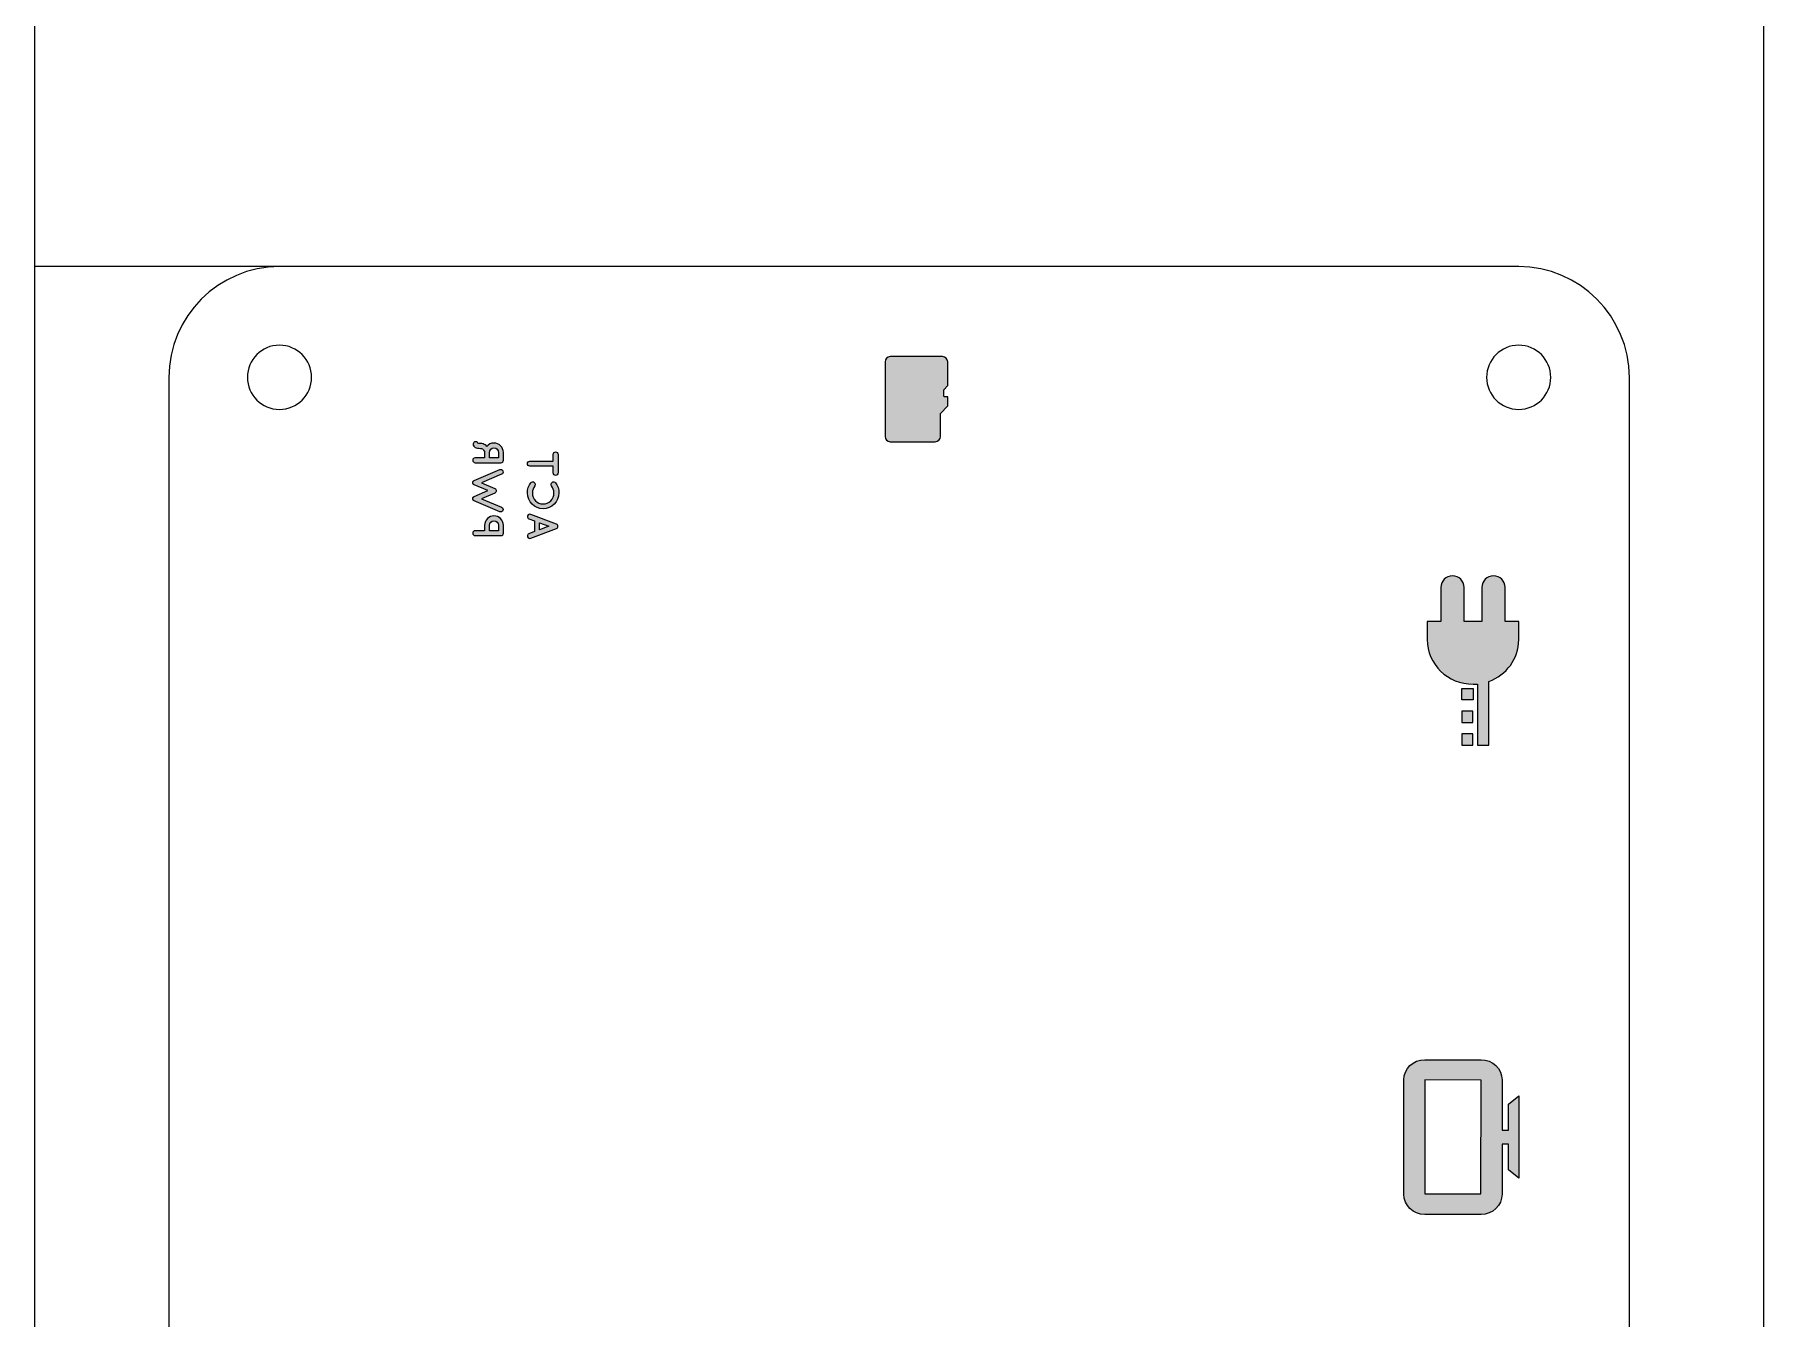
# Model space of a CAD drawing. Header units: millimetres. Extents: x -1309 to 1857, y -1546 to 39.
# Drawn here: x 640.6 to 718.8, y -326.1 to -268.1 of the extents above; entities that cross this region are included whole.
import ezdxf

# ---------------------------------------------------------------- set-up
doc = ezdxf.new("R2010")
doc.units = ezdxf.units.MM
doc.header["$LTSCALE"] = 0.5
doc.layers.get('0').update_dxf_attribs({"lineweight": 18})
doc.layers.add('red', color=7, linetype='Continuous')

msp = doc.modelspace()

# ---------------------------------------------------------------- hatches: boundary and pattern name
at = {"layer": 'red'}
h = msp.add_hatch(color=256, dxfattribs=at)
h.dxf.hatch_style = 2
edge = h.paths.add_edge_path()
edge.add_spline(control_points=[(679.055, -286.294), (679.055, -286.426), (679.162, -286.534), (679.295, -286.534), (679.295, -286.534), (681.325, -286.534), (681.325, -286.534), (681.457, -286.534), (681.565, -286.426), (681.565, -286.294), (681.565, -286.294), (681.564, -285.254), (681.564, -285.254), (681.564, -285.254), (681.89, -284.92), (681.89, -284.92), (681.89, -284.92), (681.89, -284.502), (681.89, -284.502), (681.89, -284.502), (681.743, -284.503), (681.743, -284.503), (681.735, -284.503), (681.727, -284.5), (681.721, -284.494), (681.716, -284.488), (681.712, -284.48), (681.712, -284.472), (681.712, -284.472), (681.712, -284.187), (681.712, -284.187), (681.712, -284.187), (681.89, -283.995), (681.89, -283.995), (681.89, -283.995), (681.89, -282.933), (681.89, -282.933), (681.89, -282.801), (681.783, -282.693), (681.65, -282.693), (681.65, -282.693), (679.295, -282.693), (679.295, -282.693), (679.162, -282.693), (679.055, -282.801), (679.055, -282.933), (679.055, -282.933), (679.055, -286.294), (679.055, -286.294)], knot_values=[0, 0, 0, 0, 1, 1, 1, 2, 2, 2, 3, 3, 3, 4, 4, 4, 5, 5, 5, 6, 6, 6, 7, 7, 7, 8, 8, 8, 9, 9, 9, 10, 10, 10, 11, 11, 11, 12, 12, 12, 13, 13, 13, 14, 14, 14, 15, 15, 15, 16, 16, 16, 16], degree=3, periodic=0)
h = msp.add_hatch(color=256, dxfattribs=at)
h.dxf.hatch_style = 2
edge = h.paths.add_edge_path()
edge.add_spline(control_points=[(661.385, -289.886), (661.153, -289.886), (660.964, -290.076), (660.964, -290.311), (660.964, -290.311), (660.964, -290.554), (660.964, -290.554), (660.964, -290.554), (660.535, -290.554), (660.535, -290.554), (660.476, -290.554), (660.427, -290.603), (660.427, -290.665), (660.427, -290.725), (660.476, -290.774), (660.535, -290.774), (660.535, -290.774), (661.701, -290.774), (661.701, -290.774), (661.762, -290.774), (661.809, -290.725), (661.809, -290.665), (661.809, -290.665), (661.809, -290.662), (661.809, -290.662), (661.809, -290.662), (661.809, -290.31), (661.809, -290.31), (661.809, -290.076), (661.62, -289.886), (661.385, -289.886)], knot_values=[0, 0, 0, 0, 0.013889, 0.013889, 0.013889, 0.027778, 0.027778, 0.027778, 0.041667, 0.041667, 0.041667, 0.055556, 0.055556, 0.055556, 0.069444, 0.069444, 0.069444, 0.083333, 0.083333, 0.083333, 0.097222, 0.097222, 0.097222, 0.111111, 0.111111, 0.111111, 0.125, 0.125, 0.125, 0.138889, 0.138889, 0.138889, 0.138889], degree=3, periodic=0)
edge.add_line((661.385, -289.886), (661.385, -289.886))
edge = h.paths.add_edge_path()
edge.add_spline(control_points=[(661.59, -290.554), (661.59, -290.554), (661.184, -290.554), (661.184, -290.554), (661.184, -290.554), (661.184, -290.311), (661.184, -290.311), (661.184, -290.196), (661.275, -290.108), (661.385, -290.105), (661.499, -290.107), (661.59, -290.196), (661.59, -290.311), (661.59, -290.311), (661.59, -290.554), (661.59, -290.554)], knot_values=[0, 0, 0, 0, 0.013889, 0.013889, 0.013889, 0.027778, 0.027778, 0.027778, 0.041667, 0.041667, 0.041667, 0.055556, 0.055556, 0.055556, 0.069444, 0.069444, 0.069444, 0.069444], degree=3, periodic=0)
edge.add_line((661.59, -290.554), (661.59, -290.554))
edge = h.paths.add_edge_path()
edge.add_spline(control_points=[(661.786, -287.864), (661.809, -287.922), (661.784, -287.985), (661.729, -288.009), (661.729, -288.009), (660.814, -288.394), (660.814, -288.394), (660.814, -288.394), (661.421, -288.649), (661.421, -288.649), (661.463, -288.669), (661.487, -288.71), (661.487, -288.751), (661.487, -288.795), (661.463, -288.836), (661.421, -288.854), (661.421, -288.854), (660.814, -289.109), (660.814, -289.109), (660.814, -289.109), (661.729, -289.495), (661.729, -289.495), (661.784, -289.517), (661.809, -289.583), (661.786, -289.637), (661.765, -289.694), (661.699, -289.718), (661.646, -289.696), (661.646, -289.696), (660.494, -289.209), (660.494, -289.209), (660.488, -289.205), (660.48, -289.204), (660.476, -289.2), (660.476, -289.2), (660.474, -289.2), (660.474, -289.2), (660.47, -289.196), (660.466, -289.194), (660.462, -289.19), (660.458, -289.187), (660.458, -289.187), (660.457, -289.186), (660.455, -289.18), (660.451, -289.178), (660.446, -289.172), (660.446, -289.172), (660.446, -289.169), (660.446, -289.169), (660.443, -289.165), (660.437, -289.157), (660.435, -289.152), (660.435, -289.148), (660.435, -289.148), (660.433, -289.147), (660.433, -289.143), (660.431, -289.14), (660.429, -289.134), (660.429, -289.134), (660.429, -289.127), (660.429, -289.127), (660.427, -289.122), (660.427, -289.114), (660.427, -289.108), (660.427, -289.102), (660.427, -289.096), (660.429, -289.09), (660.429, -289.09), (660.429, -289.084), (660.429, -289.084), (660.431, -289.081), (660.433, -289.077), (660.433, -289.068), (660.435, -289.068), (660.435, -289.065), (660.435, -289.065), (660.435, -289.065), (660.435, -289.063), (660.435, -289.063), (660.437, -289.059), (660.443, -289.053), (660.446, -289.047), (660.446, -289.047), (660.446, -289.043), (660.446, -289.043), (660.451, -289.039), (660.455, -289.035), (660.457, -289.031), (660.459, -289.031), (660.459, -289.028), (660.462, -289.028), (660.466, -289.024), (660.47, -289.021), (660.474, -289.016), (660.474, -289.016), (660.476, -289.016), (660.476, -289.013), (660.48, -289.01), (660.488, -289.007), (660.494, -289.005), (660.494, -289.005), (661.107, -288.746), (661.107, -288.746), (661.107, -288.746), (660.494, -288.487), (660.494, -288.487), (660.488, -288.485), (660.48, -288.483), (660.476, -288.48), (660.476, -288.48), (660.474, -288.48), (660.474, -288.476), (660.47, -288.473), (660.466, -288.47), (660.462, -288.467), (660.462, -288.467), (660.457, -288.463), (660.457, -288.463), (660.455, -288.46), (660.451, -288.456), (660.446, -288.449), (660.446, -288.449), (660.446, -288.447), (660.446, -288.447), (660.443, -288.443), (660.437, -288.437), (660.435, -288.429), (660.435, -288.427), (660.435, -288.427), (660.433, -288.425), (660.433, -288.421), (660.431, -288.417), (660.429, -288.412), (660.429, -288.412), (660.429, -288.405), (660.429, -288.405), (660.427, -288.4), (660.427, -288.394), (660.427, -288.388), (660.427, -288.38), (660.427, -288.374), (660.429, -288.368), (660.429, -288.368), (660.429, -288.365), (660.429, -288.365), (660.431, -288.358), (660.433, -288.352), (660.433, -288.348), (660.435, -288.348), (660.435, -288.345), (660.435, -288.345), (660.435, -288.345), (660.435, -288.343), (660.435, -288.343), (660.437, -288.334), (660.443, -288.33), (660.446, -288.325), (660.446, -288.325), (660.446, -288.322), (660.446, -288.322), (660.451, -288.318), (660.455, -288.312), (660.457, -288.308), (660.459, -288.308), (660.459, -288.305), (660.462, -288.305), (660.466, -288.301), (660.47, -288.297), (660.474, -288.295), (660.474, -288.295), (660.476, -288.292), (660.476, -288.292), (660.48, -288.289), (660.488, -288.285), (660.494, -288.283), (660.494, -288.283), (661.646, -287.798), (661.646, -287.798), (661.699, -287.775), (661.765, -287.801), (661.786, -287.853)], knot_values=[0, 0, 0, 0, 0.013889, 0.013889, 0.013889, 0.027778, 0.027778, 0.027778, 0.041667, 0.041667, 0.041667, 0.055556, 0.055556, 0.055556, 0.069444, 0.069444, 0.069444, 0.083333, 0.083333, 0.083333, 0.097222, 0.097222, 0.097222, 0.111111, 0.111111, 0.111111, 0.125, 0.125, 0.125, 0.138889, 0.138889, 0.138889, 0.152778, 0.152778, 0.152778, 0.166667, 0.166667, 0.166667, 0.180556, 0.180556, 0.180556, 0.194444, 0.194444, 0.194444, 0.208333, 0.208333, 0.208333, 0.222222, 0.222222, 0.222222, 0.236111, 0.236111, 0.236111, 0.25, 0.25, 0.25, 0.263889, 0.263889, 0.263889, 0.277778, 0.277778, 0.277778, 0.291667, 0.291667, 0.291667, 0.305556, 0.305556, 0.305556, 0.319444, 0.319444, 0.319444, 0.333333, 0.333333, 0.333333, 0.347222, 0.347222, 0.347222, 0.361111, 0.361111, 0.361111, 0.375, 0.375, 0.375, 0.388889, 0.388889, 0.388889, 0.402778, 0.402778, 0.402778, 0.416667, 0.416667, 0.416667, 0.430556, 0.430556, 0.430556, 0.444444, 0.444444, 0.444444, 0.458333, 0.458333, 0.458333, 0.472222, 0.472222, 0.472222, 0.486111, 0.486111, 0.486111, 0.5, 0.5, 0.5, 0.513889, 0.513889, 0.513889, 0.527778, 0.527778, 0.527778, 0.541667, 0.541667, 0.541667, 0.555556, 0.555556, 0.555556, 0.569444, 0.569444, 0.569444, 0.583333, 0.583333, 0.583333, 0.597222, 0.597222, 0.597222, 0.611111, 0.611111, 0.611111, 0.625, 0.625, 0.625, 0.638889, 0.638889, 0.638889, 0.652778, 0.652778, 0.652778, 0.666667, 0.666667, 0.666667, 0.680556, 0.680556, 0.680556, 0.694444, 0.694444, 0.694444, 0.708333, 0.708333, 0.708333, 0.722222, 0.722222, 0.722222, 0.736111, 0.736111, 0.736111, 0.75, 0.75, 0.75, 0.763889, 0.763889, 0.763889, 0.777778, 0.777778, 0.777778, 0.791667, 0.791667, 0.791667, 0.805556, 0.805556, 0.805556, 0.819444, 0.819444, 0.819444, 0.833333, 0.833333, 0.833333, 0.833333], degree=3, periodic=0)
edge.add_line((661.786, -287.853), (661.786, -287.864))
edge = h.paths.add_edge_path()
edge.add_spline(control_points=[(660.657, -286.608), (660.648, -286.577), (660.624, -286.552), (660.59, -286.539), (660.534, -286.52), (660.472, -286.551), (660.453, -286.608), (660.451, -286.616), (660.446, -286.633), (660.446, -286.652), (660.446, -286.652), (660.446, -286.655), (660.446, -286.655), (660.446, -286.675), (660.451, -286.703), (660.468, -286.732), (660.484, -286.757), (660.51, -286.779), (660.537, -286.795), (660.595, -286.823), (660.666, -286.836), (660.774, -286.836), (660.812, -286.839), (660.838, -286.846), (660.86, -286.86), (660.881, -286.872), (660.901, -286.896), (660.916, -286.919), (660.945, -286.961), (660.96, -287.012), (660.964, -287.031), (660.964, -287.031), (660.964, -287.264), (660.964, -287.264), (660.964, -287.264), (660.535, -287.264), (660.535, -287.264), (660.476, -287.264), (660.426, -287.313), (660.426, -287.375), (660.426, -287.435), (660.476, -287.483), (660.535, -287.483), (660.535, -287.483), (661.701, -287.483), (661.701, -287.483), (661.762, -287.483), (661.809, -287.435), (661.809, -287.375), (661.809, -287.375), (661.809, -287.371), (661.809, -287.371), (661.809, -287.371), (661.809, -287.02), (661.809, -287.02), (661.809, -286.784), (661.62, -286.597), (661.385, -286.597), (661.255, -286.597), (661.14, -286.656), (661.061, -286.75), (661.041, -286.725), (661.018, -286.701), (660.987, -286.681), (660.931, -286.642), (660.857, -286.617), (660.774, -286.617), (660.715, -286.618), (660.678, -286.612), (660.657, -286.608)], knot_values=[0, 0, 0, 0, 0.013889, 0.013889, 0.013889, 0.027778, 0.027778, 0.027778, 0.041667, 0.041667, 0.041667, 0.055556, 0.055556, 0.055556, 0.069444, 0.069444, 0.069444, 0.083333, 0.083333, 0.083333, 0.097222, 0.097222, 0.097222, 0.111111, 0.111111, 0.111111, 0.125, 0.125, 0.125, 0.138889, 0.138889, 0.138889, 0.152778, 0.152778, 0.152778, 0.166667, 0.166667, 0.166667, 0.180556, 0.180556, 0.180556, 0.194444, 0.194444, 0.194444, 0.208333, 0.208333, 0.208333, 0.222222, 0.222222, 0.222222, 0.236111, 0.236111, 0.236111, 0.25, 0.25, 0.25, 0.263889, 0.263889, 0.263889, 0.277778, 0.277778, 0.277778, 0.291667, 0.291667, 0.291667, 0.305556, 0.305556, 0.305556, 0.319444, 0.319444, 0.319444, 0.319444], degree=3, periodic=0)
edge.add_line((660.657, -286.608), (660.657, -286.608))
edge = h.paths.add_edge_path()
edge.add_spline(control_points=[(661.184, -287.02), (661.184, -286.907), (661.275, -286.816), (661.385, -286.816), (661.499, -286.816), (661.59, -286.907), (661.59, -287.02), (661.59, -287.02), (661.59, -287.263), (661.59, -287.263), (661.59, -287.263), (661.184, -287.263), (661.184, -287.263), (661.184, -287.263), (661.184, -287.02), (661.184, -287.02)], knot_values=[0, 0, 0, 0, 0.013889, 0.013889, 0.013889, 0.027778, 0.027778, 0.027778, 0.041667, 0.041667, 0.041667, 0.055556, 0.055556, 0.055556, 0.069444, 0.069444, 0.069444, 0.069444], degree=3, periodic=0)
edge.add_line((661.184, -287.02), (661.184, -287.02))
edge = h.paths.add_edge_path()
edge.add_spline(control_points=[(662.965, -290.02), (662.965, -290.02), (663.222, -290.116), (663.222, -290.116), (663.222, -290.116), (663.222, -290.596), (663.222, -290.596), (663.222, -290.596), (662.965, -290.694), (662.965, -290.694), (662.922, -290.711), (662.896, -290.753), (662.896, -290.796), (662.896, -290.81), (662.899, -290.822), (662.902, -290.834), (662.924, -290.891), (662.987, -290.919), (663.044, -290.899), (663.044, -290.899), (664.208, -290.462), (664.208, -290.462), (664.251, -290.445), (664.281, -290.401), (664.277, -290.357), (664.279, -290.312), (664.251, -290.271), (664.208, -290.253), (664.208, -290.253), (663.044, -289.816), (663.044, -289.816), (662.987, -289.797), (662.924, -289.824), (662.902, -289.882), (662.9, -289.892), (662.896, -289.905), (662.896, -289.919), (662.896, -289.963), (662.922, -290.004), (662.965, -290.02)], knot_values=[0, 0, 0, 0, 0.013889, 0.013889, 0.013889, 0.027778, 0.027778, 0.027778, 0.041667, 0.041667, 0.041667, 0.055556, 0.055556, 0.055556, 0.069444, 0.069444, 0.069444, 0.083333, 0.083333, 0.083333, 0.097222, 0.097222, 0.097222, 0.111111, 0.111111, 0.111111, 0.125, 0.125, 0.125, 0.138889, 0.138889, 0.138889, 0.152778, 0.152778, 0.152778, 0.166667, 0.166667, 0.166667, 0.180556, 0.180556, 0.180556, 0.180556], degree=3, periodic=0)
edge.add_line((662.965, -290.02), (662.965, -290.02))
h.paths.add_polyline_path([(663.44, -290.518), (663.44, -290.197), (663.864, -290.357)])
edge = h.paths.add_edge_path()
edge.add_spline(control_points=[(662.896, -288.847), (662.896, -288.673), (662.954, -288.516), (663.05, -288.391), (663.088, -288.343), (663.159, -288.336), (663.208, -288.371), (663.256, -288.41), (663.264, -288.483), (663.229, -288.529), (663.159, -288.618), (663.122, -288.725), (663.122, -288.847), (663.122, -288.983), (663.176, -289.11), (663.264, -289.203), (663.351, -289.292), (663.473, -289.348), (663.608, -289.348), (663.741, -289.348), (663.86, -289.292), (663.951, -289.203), (664.038, -289.11), (664.093, -288.983), (664.093, -288.847), (664.093, -288.725), (664.056, -288.616), (663.985, -288.529), (663.949, -288.483), (663.957, -288.41), (664.007, -288.371), (664.056, -288.336), (664.125, -288.344), (664.164, -288.391), (664.262, -288.516), (664.319, -288.673), (664.319, -288.847), (664.315, -289.242), (663.998, -289.57), (663.608, -289.572), (663.214, -289.568), (662.897, -289.242), (662.897, -288.847)], knot_values=[0, 0, 0, 0, 0.013889, 0.013889, 0.013889, 0.027778, 0.027778, 0.027778, 0.041667, 0.041667, 0.041667, 0.055556, 0.055556, 0.055556, 0.069444, 0.069444, 0.069444, 0.083333, 0.083333, 0.083333, 0.097222, 0.097222, 0.097222, 0.111111, 0.111111, 0.111111, 0.125, 0.125, 0.125, 0.138889, 0.138889, 0.138889, 0.152778, 0.152778, 0.152778, 0.166667, 0.166667, 0.166667, 0.180556, 0.180556, 0.180556, 0.194444, 0.194444, 0.194444, 0.194444], degree=3, periodic=0)
edge.add_line((662.897, -288.847), (662.896, -288.847))
edge = h.paths.add_edge_path()
edge.add_spline(control_points=[(664.17, -286.996), (664.231, -286.996), (664.279, -287.045), (664.279, -287.104), (664.279, -287.104), (664.279, -287.948), (664.279, -287.948), (664.279, -288.009), (664.231, -288.056), (664.17, -288.056), (664.111, -288.056), (664.06, -288.009), (664.06, -287.948), (664.06, -287.948), (664.06, -287.636), (664.06, -287.636), (664.06, -287.636), (663.005, -287.636), (663.005, -287.636), (662.943, -287.636), (662.896, -287.586), (662.896, -287.527), (662.896, -287.466), (662.943, -287.418), (663.005, -287.418), (663.005, -287.418), (664.06, -287.418), (664.06, -287.418), (664.06, -287.418), (664.06, -287.104), (664.06, -287.104), (664.06, -287.045), (664.111, -286.996), (664.17, -286.996)], knot_values=[0, 0, 0, 0, 0.013889, 0.013889, 0.013889, 0.027778, 0.027778, 0.027778, 0.041667, 0.041667, 0.041667, 0.055556, 0.055556, 0.055556, 0.069444, 0.069444, 0.069444, 0.083333, 0.083333, 0.083333, 0.097222, 0.097222, 0.097222, 0.111111, 0.111111, 0.111111, 0.125, 0.125, 0.125, 0.138889, 0.138889, 0.138889, 0.152778, 0.152778, 0.152778, 0.152778], degree=3, periodic=0)
edge.add_line((664.17, -286.996), (664.17, -286.996))
h = msp.add_hatch(color=256, dxfattribs=at)
h.dxf.hatch_style = 2
h.paths.add_polyline_path([(705.116, -298.191), (705.116, -297.68), (705.627, -297.68), (705.627, -298.191)])
h.paths.add_polyline_path([(705.117, -298.706), (705.117, -299.22), (705.623, -299.22), (705.623, -298.706)])
h.paths.add_polyline_path([(705.117, -299.736), (705.117, -300.25), (705.623, -300.25), (705.623, -299.736)])
edge = h.paths.add_edge_path()
edge.add_spline(control_points=[(705.23, -293.115), (705.23, -292.831), (704.994, -292.601), (704.701, -292.601), (704.409, -292.601), (704.173, -292.832), (704.173, -293.115), (704.173, -293.115), (704.173, -294.659), (704.173, -294.659), (704.173, -294.659), (703.558, -294.659), (703.558, -294.659), (703.558, -294.659), (703.558, -295.467), (703.558, -295.467), (703.558, -295.467), (703.558, -295.477), (703.558, -295.477), (703.558, -296.589), (704.484, -297.489), (705.627, -297.489), (705.697, -297.489), (705.767, -297.487), (705.836, -297.48), (705.836, -297.48), (705.836, -300.249), (705.836, -300.249), (705.836, -300.249), (706.343, -300.249), (706.343, -300.249), (706.343, -300.249), (706.343, -297.363), (706.343, -297.363), (707.132, -297.078), (707.695, -296.342), (707.695, -295.477), (707.695, -295.474), (707.694, -295.471), (707.694, -295.467), (707.694, -295.467), (707.695, -295.467), (707.695, -295.467), (707.695, -295.467), (707.695, -294.659), (707.695, -294.659), (707.695, -294.659), (707.081, -294.659), (707.081, -294.659), (707.081, -294.659), (707.081, -293.115), (707.081, -293.115), (707.081, -292.831), (706.844, -292.601), (706.552, -292.601), (706.259, -292.601), (706.024, -292.832), (706.024, -293.115), (706.024, -293.115), (706.024, -294.659), (706.024, -294.659), (706.024, -294.659), (705.23, -294.659), (705.23, -294.659), (705.23, -294.659), (705.23, -293.115), (705.23, -293.115)], knot_values=[0, 0, 0, 0, 0.013889, 0.013889, 0.013889, 0.027778, 0.027778, 0.027778, 0.041667, 0.041667, 0.041667, 0.055556, 0.055556, 0.055556, 0.069444, 0.069444, 0.069444, 0.083333, 0.083333, 0.083333, 0.097222, 0.097222, 0.097222, 0.111111, 0.111111, 0.111111, 0.125, 0.125, 0.125, 0.138889, 0.138889, 0.138889, 0.152778, 0.152778, 0.152778, 0.166667, 0.166667, 0.166667, 0.180556, 0.180556, 0.180556, 0.194444, 0.194444, 0.194444, 0.208333, 0.208333, 0.208333, 0.222222, 0.222222, 0.222222, 0.236111, 0.236111, 0.236111, 0.25, 0.25, 0.25, 0.263889, 0.263889, 0.263889, 0.277778, 0.277778, 0.277778, 0.291667, 0.291667, 0.291667, 0.305556, 0.305556, 0.305556, 0.305556], degree=3, periodic=0)
edge.add_line((705.23, -293.115), (705.23, -293.115))
h = msp.add_hatch(color=256, dxfattribs=at)
h.dxf.hatch_style = 2
edge = h.paths.add_edge_path()
edge.add_spline(control_points=[(702.501, -315.367), (702.501, -314.862), (702.924, -314.449), (703.444, -314.449), (703.444, -314.449), (705.993, -314.449), (705.993, -314.449), (706.512, -314.449), (706.937, -314.862), (706.937, -315.367), (706.937, -315.367), (706.937, -317.633), (706.937, -317.633), (706.937, -317.633), (707.236, -317.633), (707.236, -317.633), (707.236, -317.633), (707.236, -316.46), (707.236, -316.46), (707.236, -316.46), (707.695, -316.089), (707.695, -316.089), (707.695, -316.089), (707.695, -319.803), (707.695, -319.803), (707.695, -319.803), (707.236, -319.423), (707.236, -319.423), (707.236, -319.423), (707.236, -318.259), (707.236, -318.259), (707.236, -318.259), (706.937, -318.259), (706.937, -318.259), (706.937, -318.259), (706.937, -320.525), (706.937, -320.525), (706.937, -321.03), (706.512, -321.443), (705.993, -321.443), (705.993, -321.443), (703.444, -321.443), (703.444, -321.443), (702.924, -321.443), (702.501, -321.03), (702.501, -320.525), (702.501, -320.525), (702.501, -315.367), (702.501, -315.367)], knot_values=[0, 0, 0, 0, 1, 1, 1, 2, 2, 2, 3, 3, 3, 4, 4, 4, 5, 5, 5, 6, 6, 6, 7, 7, 7, 8, 8, 8, 9, 9, 9, 10, 10, 10, 11, 11, 11, 12, 12, 12, 13, 13, 13, 14, 14, 14, 15, 15, 15, 16, 16, 16, 16], degree=3, periodic=0)
h.paths.add_polyline_path([(703.444, -320.516), (705.984, -320.516), (705.993, -315.376), (703.453, -315.366)])

# ---------------------------------------------------------------- linework, layer by layer
for p, q in [((640.625, 0), (640.625, -515.625)), ((718.75, 0), (718.75, -515.625)), ((686.294, -278.627), (640.625, -278.627))]:
    msp.add_line(p, q)
for p, q in [((663.44, -290.518), (663.44, -290.197)), ((663.44, -290.197), (663.864, -290.357)), ((663.864, -290.357), (663.44, -290.518)), ((705.116, -298.191), (705.116, -297.68)), ((705.116, -297.68), (705.627, -297.68)), ((705.627, -298.191), (705.116, -298.191)), ((705.627, -297.68), (705.627, -298.191)), ((705.117, -298.706), (705.117, -299.22)), ((705.623, -298.706), (705.117, -298.706)), ((705.623, -299.22), (705.623, -298.706)), ((705.117, -299.22), (705.623, -299.22)), ((705.117, -299.736), (705.117, -300.25)), ((705.623, -299.736), (705.117, -299.736)), ((705.623, -300.25), (705.623, -299.736)), ((705.117, -300.25), (705.623, -300.25)), ((703.453, -315.366), (703.444, -320.516)), ((705.993, -315.376), (703.453, -315.366)), ((705.984, -320.516), (705.993, -315.376)), ((703.444, -320.516), (705.984, -320.516))]:
    msp.add_line(p, q, dxfattribs=at)
for points in [[(651.691, -278.627), (648.941, -278.627), (646.692, -280.878), (646.692, -283.628)], [(707.692, -278.627), (707.692, -278.627), (651.691, -278.627), (651.691, -278.627)], [(712.692, -283.628), (712.692, -280.878), (710.442, -278.627), (707.692, -278.627)], [(679.295, -282.693), (679.162, -282.693), (679.055, -282.801), (679.055, -282.933)], [(681.65, -282.693), (681.65, -282.693), (679.295, -282.693), (679.295, -282.693)], [(681.89, -282.933), (681.89, -282.801), (681.783, -282.693), (681.65, -282.693)], [(679.055, -282.933), (679.055, -282.933), (679.055, -286.294), (679.055, -286.294)], [(681.89, -283.995), (681.89, -283.995), (681.89, -282.933), (681.89, -282.933)], [(646.692, -283.628), (646.692, -283.628), (646.692, -372.629), (646.692, -372.629)], [(681.712, -284.187), (681.712, -284.187), (681.89, -283.995), (681.89, -283.995)], [(681.712, -284.472), (681.712, -284.472), (681.712, -284.187), (681.712, -284.187)], [(712.692, -372.629), (712.692, -372.629), (712.692, -283.628), (712.692, -283.628)], [(681.564, -285.254), (681.564, -285.254), (681.89, -284.92), (681.89, -284.92)], [(681.721, -284.494), (681.716, -284.488), (681.712, -284.48), (681.712, -284.472)], [(681.743, -284.503), (681.735, -284.503), (681.727, -284.5), (681.721, -284.494)], [(681.89, -284.502), (681.89, -284.502), (681.743, -284.503), (681.743, -284.503)], [(681.89, -284.92), (681.89, -284.92), (681.89, -284.502), (681.89, -284.502)], [(681.565, -286.294), (681.565, -286.294), (681.564, -285.254), (681.564, -285.254)], [(660.453, -286.608), (660.451, -286.616), (660.446, -286.633), (660.446, -286.652)], [(660.446, -286.652), (660.446, -286.652), (660.446, -286.655), (660.446, -286.655)], [(660.446, -286.655), (660.446, -286.675), (660.451, -286.703), (660.468, -286.732)], [(660.59, -286.539), (660.534, -286.52), (660.472, -286.551), (660.453, -286.608)], [(660.657, -286.608), (660.648, -286.577), (660.624, -286.552), (660.59, -286.539)], [(660.774, -286.617), (660.715, -286.618), (660.678, -286.612), (660.657, -286.608)], [(660.987, -286.681), (660.931, -286.642), (660.857, -286.617), (660.774, -286.617)], [(661.061, -286.75), (661.041, -286.725), (661.018, -286.701), (660.987, -286.681)], [(679.055, -286.294), (679.055, -286.426), (679.162, -286.534), (679.295, -286.534)], [(679.295, -286.534), (679.295, -286.534), (681.325, -286.534), (681.325, -286.534)], [(681.325, -286.534), (681.457, -286.534), (681.565, -286.426), (681.565, -286.294)], [(660.468, -286.732), (660.484, -286.757), (660.51, -286.779), (660.537, -286.795)], [(660.964, -287.264), (660.964, -287.264), (660.535, -287.264), (660.535, -287.264)], [(660.535, -287.483), (660.535, -287.483), (661.701, -287.483), (661.701, -287.483)], [(660.537, -286.795), (660.595, -286.823), (660.666, -286.836), (660.774, -286.836)], [(660.774, -286.836), (660.812, -286.839), (660.838, -286.846), (660.86, -286.86)], [(660.86, -286.86), (660.881, -286.872), (660.901, -286.896), (660.916, -286.919)], [(660.916, -286.919), (660.945, -286.961), (660.96, -287.012), (660.964, -287.031)], [(660.964, -287.031), (660.964, -287.031), (660.964, -287.264), (660.964, -287.264)], [(661.184, -287.263), (661.184, -287.263), (661.184, -287.02), (661.184, -287.02)], [(661.59, -287.263), (661.59, -287.263), (661.184, -287.263), (661.184, -287.263)], [(661.59, -287.02), (661.59, -287.02), (661.59, -287.263), (661.59, -287.263)], [(661.701, -287.483), (661.762, -287.483), (661.809, -287.435), (661.809, -287.375)], [(661.809, -287.371), (661.809, -287.371), (661.809, -287.02), (661.809, -287.02)], [(661.809, -287.375), (661.809, -287.375), (661.809, -287.371), (661.809, -287.371)], [(663.005, -287.418), (663.005, -287.418), (664.06, -287.418), (664.06, -287.418)], [(664.06, -287.104), (664.06, -287.045), (664.111, -286.996), (664.17, -286.996)], [(664.06, -287.418), (664.06, -287.418), (664.06, -287.104), (664.06, -287.104)], [(664.17, -286.996), (664.231, -286.996), (664.279, -287.045), (664.279, -287.104)], [(664.279, -287.104), (664.279, -287.104), (664.279, -287.948), (664.279, -287.948)], [(660.494, -288.283), (660.494, -288.283), (661.646, -287.798), (661.646, -287.798)], [(661.729, -288.009), (661.729, -288.009), (660.814, -288.394), (660.814, -288.394)], [(661.646, -287.798), (661.699, -287.775), (661.765, -287.801), (661.786, -287.853)], [(661.786, -287.864), (661.809, -287.922), (661.784, -287.985), (661.729, -288.009)], [(664.06, -287.636), (664.06, -287.636), (663.005, -287.636), (663.005, -287.636)], [(664.06, -287.948), (664.06, -287.948), (664.06, -287.636), (664.06, -287.636)], [(660.429, -288.365), (660.431, -288.358), (660.433, -288.352), (660.433, -288.348)], [(660.429, -288.368), (660.429, -288.368), (660.429, -288.365), (660.429, -288.365)], [(660.429, -288.412), (660.429, -288.412), (660.429, -288.405), (660.429, -288.405)], [(660.433, -288.425), (660.433, -288.421), (660.431, -288.417), (660.429, -288.412)], [(660.433, -288.348), (660.435, -288.348), (660.435, -288.345), (660.435, -288.345)], [(660.435, -288.429), (660.435, -288.427), (660.435, -288.427), (660.433, -288.425)], [(660.435, -288.343), (660.437, -288.334), (660.443, -288.33), (660.446, -288.325)], [(660.435, -288.345), (660.435, -288.345), (660.435, -288.343), (660.435, -288.343)], [(660.446, -288.447), (660.443, -288.443), (660.437, -288.437), (660.435, -288.429)], [(660.435, -289.063), (660.437, -289.059), (660.443, -289.053), (660.446, -289.047)], [(660.446, -288.322), (660.451, -288.318), (660.455, -288.312), (660.457, -288.308)], [(660.446, -288.325), (660.446, -288.325), (660.446, -288.322), (660.446, -288.322)], [(660.446, -288.449), (660.446, -288.449), (660.446, -288.447), (660.446, -288.447)], [(660.457, -288.463), (660.455, -288.46), (660.451, -288.456), (660.446, -288.449)], [(660.446, -289.043), (660.451, -289.039), (660.455, -289.035), (660.457, -289.031)], [(660.446, -289.047), (660.446, -289.047), (660.446, -289.043), (660.446, -289.043)], [(660.457, -288.308), (660.459, -288.308), (660.459, -288.305), (660.462, -288.305)], [(660.462, -288.467), (660.462, -288.467), (660.457, -288.463), (660.457, -288.463)], [(660.457, -289.031), (660.459, -289.031), (660.459, -289.028), (660.462, -289.028)], [(660.462, -288.305), (660.466, -288.301), (660.47, -288.297), (660.474, -288.295)], [(660.474, -288.476), (660.47, -288.473), (660.466, -288.47), (660.462, -288.467)], [(660.462, -289.028), (660.466, -289.024), (660.47, -289.021), (660.474, -289.016)], [(660.474, -288.295), (660.474, -288.295), (660.476, -288.292), (660.476, -288.292)], [(660.476, -288.48), (660.476, -288.48), (660.474, -288.48), (660.474, -288.476)], [(660.474, -289.016), (660.474, -289.016), (660.476, -289.016), (660.476, -289.013)], [(660.476, -288.292), (660.48, -288.289), (660.488, -288.285), (660.494, -288.283)], [(660.494, -288.487), (660.488, -288.485), (660.48, -288.483), (660.476, -288.48)], [(660.476, -289.013), (660.48, -289.01), (660.488, -289.007), (660.494, -289.005)], [(661.107, -288.746), (661.107, -288.746), (660.494, -288.487), (660.494, -288.487)], [(660.494, -289.005), (660.494, -289.005), (661.107, -288.746), (661.107, -288.746)], [(660.814, -288.394), (660.814, -288.394), (661.421, -288.649), (661.421, -288.649)], [(661.421, -288.854), (661.421, -288.854), (660.814, -289.109), (660.814, -289.109)], [(662.896, -288.847), (662.896, -288.673), (662.954, -288.516), (663.05, -288.391)], [(663.608, -289.572), (663.214, -289.568), (662.897, -289.242), (662.897, -288.847)], [(663.05, -288.391), (663.088, -288.343), (663.159, -288.336), (663.208, -288.371)], [(663.208, -288.371), (663.256, -288.41), (663.264, -288.483), (663.229, -288.529)], [(664.319, -288.847), (664.315, -289.242), (663.998, -289.57), (663.608, -289.572)], [(663.985, -288.529), (663.949, -288.483), (663.957, -288.41), (664.007, -288.371)], [(664.007, -288.371), (664.056, -288.336), (664.125, -288.344), (664.164, -288.391)], [(664.164, -288.391), (664.262, -288.516), (664.319, -288.673), (664.319, -288.847)], [(660.429, -289.084), (660.431, -289.081), (660.433, -289.077), (660.433, -289.068)], [(660.429, -289.09), (660.429, -289.09), (660.429, -289.084), (660.429, -289.084)], [(660.429, -289.134), (660.429, -289.134), (660.429, -289.127), (660.429, -289.127)], [(660.433, -289.147), (660.433, -289.143), (660.431, -289.14), (660.429, -289.134)], [(660.433, -289.068), (660.435, -289.068), (660.435, -289.065), (660.435, -289.065)], [(660.435, -289.152), (660.435, -289.148), (660.435, -289.148), (660.433, -289.147)], [(660.435, -289.065), (660.435, -289.065), (660.435, -289.063), (660.435, -289.063)], [(660.446, -289.169), (660.443, -289.165), (660.437, -289.157), (660.435, -289.152)], [(660.446, -289.172), (660.446, -289.172), (660.446, -289.169), (660.446, -289.169)], [(660.457, -289.186), (660.455, -289.18), (660.451, -289.178), (660.446, -289.172)], [(660.462, -289.19), (660.458, -289.187), (660.458, -289.187), (660.457, -289.186)], [(660.474, -289.2), (660.47, -289.196), (660.466, -289.194), (660.462, -289.19)], [(660.476, -289.2), (660.476, -289.2), (660.474, -289.2), (660.474, -289.2)], [(660.494, -289.209), (660.488, -289.205), (660.48, -289.204), (660.476, -289.2)], [(661.646, -289.696), (661.646, -289.696), (660.494, -289.209), (660.494, -289.209)], [(660.814, -289.109), (660.814, -289.109), (661.729, -289.495), (661.729, -289.495)], [(661.786, -289.637), (661.765, -289.694), (661.699, -289.718), (661.646, -289.696)], [(661.729, -289.495), (661.784, -289.517), (661.809, -289.583), (661.786, -289.637)], [(663.044, -289.816), (662.987, -289.797), (662.924, -289.824), (662.902, -289.882)], [(664.208, -290.253), (664.208, -290.253), (663.044, -289.816), (663.044, -289.816)], [(660.964, -290.554), (660.964, -290.554), (660.535, -290.554), (660.535, -290.554)], [(661.385, -289.886), (661.153, -289.886), (660.964, -290.076), (660.964, -290.311)], [(660.964, -290.311), (660.964, -290.311), (660.964, -290.554), (660.964, -290.554)], [(661.184, -290.311), (661.184, -290.196), (661.275, -290.108), (661.385, -290.105)], [(661.184, -290.554), (661.184, -290.554), (661.184, -290.311), (661.184, -290.311)], [(661.59, -290.554), (661.59, -290.554), (661.184, -290.554), (661.184, -290.554)], [(661.809, -290.31), (661.809, -290.076), (661.62, -289.886), (661.385, -289.886)], [(661.385, -290.105), (661.499, -290.107), (661.59, -290.196), (661.59, -290.311)], [(661.59, -290.311), (661.59, -290.311), (661.59, -290.554), (661.59, -290.554)], [(661.809, -290.662), (661.809, -290.662), (661.809, -290.31), (661.809, -290.31)], [(662.965, -290.02), (662.965, -290.02), (663.222, -290.116), (663.222, -290.116)], [(663.222, -290.596), (663.222, -290.596), (662.965, -290.694), (662.965, -290.694)], [(663.044, -290.899), (663.044, -290.899), (664.208, -290.462), (664.208, -290.462)], [(663.222, -290.116), (663.222, -290.116), (663.222, -290.596), (663.222, -290.596)], [(664.277, -290.357), (664.279, -290.312), (664.251, -290.271), (664.208, -290.253)], [(664.208, -290.462), (664.251, -290.445), (664.281, -290.401), (664.277, -290.357)], [(660.535, -290.774), (660.535, -290.774), (661.701, -290.774), (661.701, -290.774)], [(661.701, -290.774), (661.762, -290.774), (661.809, -290.725), (661.809, -290.665)], [(661.809, -290.665), (661.809, -290.665), (661.809, -290.662), (661.809, -290.662)], [(662.902, -290.834), (662.924, -290.891), (662.987, -290.919), (663.044, -290.899)], [(704.173, -293.115), (704.173, -293.115), (704.173, -294.659), (704.173, -294.659)], [(705.23, -294.659), (705.23, -294.659), (705.23, -293.115), (705.23, -293.115)], [(706.024, -293.115), (706.024, -293.115), (706.024, -294.659), (706.024, -294.659)], [(707.081, -294.659), (707.081, -294.659), (707.081, -293.115), (707.081, -293.115)], [(704.173, -294.659), (704.173, -294.659), (703.558, -294.659), (703.558, -294.659)], [(703.558, -294.659), (703.558, -294.659), (703.558, -295.467), (703.558, -295.467)], [(706.024, -294.659), (706.024, -294.659), (705.23, -294.659), (705.23, -294.659)], [(707.695, -294.659), (707.695, -294.659), (707.081, -294.659), (707.081, -294.659)], [(707.695, -295.467), (707.695, -295.467), (707.695, -294.659), (707.695, -294.659)], [(703.558, -295.467), (703.558, -295.467), (703.558, -295.477), (703.558, -295.477)], [(707.694, -295.467), (707.694, -295.467), (707.695, -295.467), (707.695, -295.467)], [(705.836, -297.48), (705.836, -297.48), (705.836, -300.249), (705.836, -300.249)], [(706.343, -300.249), (706.343, -300.249), (706.343, -297.363), (706.343, -297.363)], [(705.836, -300.249), (705.836, -300.249), (706.343, -300.249), (706.343, -300.249)], [(702.501, -315.367), (702.501, -314.862), (702.924, -314.449), (703.444, -314.449)], [(703.444, -314.449), (703.444, -314.449), (705.993, -314.449), (705.993, -314.449)], [(705.993, -314.449), (706.512, -314.449), (706.937, -314.862), (706.937, -315.367)], [(702.501, -320.525), (702.501, -320.525), (702.501, -315.367), (702.501, -315.367)], [(706.937, -315.367), (706.937, -315.367), (706.937, -317.633), (706.937, -317.633)], [(707.236, -316.46), (707.236, -316.46), (707.695, -316.089), (707.695, -316.089)], [(707.695, -316.089), (707.695, -316.089), (707.695, -319.803), (707.695, -319.803)], [(707.236, -317.633), (707.236, -317.633), (707.236, -316.46), (707.236, -316.46)], [(706.937, -317.633), (706.937, -317.633), (707.236, -317.633), (707.236, -317.633)], [(707.236, -318.259), (707.236, -318.259), (706.937, -318.259), (706.937, -318.259)], [(706.937, -318.259), (706.937, -318.259), (706.937, -320.525), (706.937, -320.525)], [(707.236, -319.423), (707.236, -319.423), (707.236, -318.259), (707.236, -318.259)], [(707.695, -319.803), (707.695, -319.803), (707.236, -319.423), (707.236, -319.423)], [(703.444, -321.443), (702.924, -321.443), (702.501, -321.03), (702.501, -320.525)], [(706.937, -320.525), (706.937, -321.03), (706.512, -321.443), (705.993, -321.443)], [(705.993, -321.443), (705.993, -321.443), (703.444, -321.443), (703.444, -321.443)]]:
    msp.add_open_spline(points, degree=3, dxfattribs=at)
for points, knots in [([(650.241, -283.628), (650.241, -282.827), (650.89, -282.177), (651.691, -282.177), (652.492, -282.177), (653.141, -282.827), (653.141, -283.628), (653.141, -284.428), (652.492, -285.077), (651.691, -285.077), (650.891, -285.077), (650.241, -284.428), (650.241, -283.628)], [0, 0, 0, 0, 1, 1, 1, 2, 2, 2, 3, 3, 3, 4, 4, 4, 4]), ([(706.242, -283.628), (706.242, -282.827), (706.892, -282.177), (707.692, -282.177), (708.493, -282.177), (709.142, -282.827), (709.142, -283.628), (709.142, -284.428), (708.493, -285.077), (707.692, -285.077), (706.892, -285.077), (706.242, -284.428), (706.242, -283.628)], [0, 0, 0, 0, 1, 1, 1, 2, 2, 2, 3, 3, 3, 4, 4, 4, 4]), ([(661.809, -287.02), (661.809, -286.784), (661.62, -286.597), (661.385, -286.597), (661.255, -286.597), (661.14, -286.656), (661.061, -286.75)], [18, 18, 18, 18, 19, 19, 19, 20, 20, 20, 20]), ([(660.535, -287.264), (660.476, -287.264), (660.426, -287.313), (660.426, -287.375), (660.426, -287.435), (660.476, -287.483), (660.535, -287.483)], [12, 12, 12, 12, 13, 13, 13, 14, 14, 14, 14]), ([(661.184, -287.02), (661.184, -286.907), (661.275, -286.816), (661.385, -286.816), (661.499, -286.816), (661.59, -286.907), (661.59, -287.02)], [0, 0, 0, 0, 1, 1, 1, 2, 2, 2, 2]), ([(663.005, -287.636), (662.943, -287.636), (662.896, -287.586), (662.896, -287.527), (662.896, -287.466), (662.943, -287.418), (663.005, -287.418)], [6, 6, 6, 6, 7, 7, 7, 8, 8, 8, 8]), ([(664.279, -287.948), (664.279, -288.009), (664.231, -288.056), (664.17, -288.056), (664.111, -288.056), (664.06, -288.009), (664.06, -287.948)], [2, 2, 2, 2, 3, 3, 3, 4, 4, 4, 4]), ([(660.429, -288.405), (660.427, -288.4), (660.427, -288.394), (660.427, -288.388), (660.427, -288.38), (660.427, -288.374), (660.429, -288.368)], [45, 45, 45, 45, 46, 46, 46, 47, 47, 47, 47]), ([(661.421, -288.649), (661.463, -288.669), (661.487, -288.71), (661.487, -288.751), (661.487, -288.795), (661.463, -288.836), (661.421, -288.854)], [3, 3, 3, 3, 4, 4, 4, 5, 5, 5, 5]), ([(663.229, -288.529), (663.159, -288.618), (663.122, -288.725), (663.122, -288.847), (663.122, -288.983), (663.176, -289.11), (663.264, -289.203)], [3, 3, 3, 3, 4, 4, 4, 5, 5, 5, 5]), ([(663.951, -289.203), (664.038, -289.11), (664.093, -288.983), (664.093, -288.847), (664.093, -288.725), (664.056, -288.616), (663.985, -288.529)], [7, 7, 7, 7, 8, 8, 8, 9, 9, 9, 9]), ([(660.429, -289.127), (660.427, -289.122), (660.427, -289.114), (660.427, -289.108), (660.427, -289.102), (660.427, -289.096), (660.429, -289.09)], [20, 20, 20, 20, 21, 21, 21, 22, 22, 22, 22]), ([(663.264, -289.203), (663.351, -289.292), (663.473, -289.348), (663.608, -289.348), (663.741, -289.348), (663.86, -289.292), (663.951, -289.203)], [5, 5, 5, 5, 6, 6, 6, 7, 7, 7, 7]), ([(660.535, -290.554), (660.476, -290.554), (660.427, -290.603), (660.427, -290.665), (660.427, -290.725), (660.476, -290.774), (660.535, -290.774)], [3, 3, 3, 3, 4, 4, 4, 5, 5, 5, 5]), ([(662.902, -289.882), (662.9, -289.892), (662.896, -289.905), (662.896, -289.919), (662.896, -289.963), (662.922, -290.004), (662.965, -290.02)], [11, 11, 11, 11, 12, 12, 12, 13, 13, 13, 13]), ([(662.965, -290.694), (662.922, -290.711), (662.896, -290.753), (662.896, -290.796), (662.896, -290.81), (662.899, -290.822), (662.902, -290.834)], [3, 3, 3, 3, 4, 4, 4, 5, 5, 5, 5]), ([(705.23, -293.115), (705.23, -292.831), (704.994, -292.601), (704.701, -292.601), (704.409, -292.601), (704.173, -292.832), (704.173, -293.115)], [0, 0, 0, 0, 1, 1, 1, 2, 2, 2, 2]), ([(707.081, -293.115), (707.081, -292.831), (706.844, -292.601), (706.552, -292.601), (706.259, -292.601), (706.024, -292.832), (706.024, -293.115)], [17, 17, 17, 17, 18, 18, 18, 19, 19, 19, 19]), ([(703.558, -295.477), (703.558, -296.589), (704.484, -297.489), (705.627, -297.489), (705.697, -297.489), (705.767, -297.487), (705.836, -297.48)], [6, 6, 6, 6, 7, 7, 7, 8, 8, 8, 8]), ([(706.343, -297.363), (707.132, -297.078), (707.695, -296.342), (707.695, -295.477), (707.695, -295.474), (707.694, -295.471), (707.694, -295.467)], [11, 11, 11, 11, 12, 12, 12, 13, 13, 13, 13])]:
    msp.add_open_spline(points, degree=3, knots=knots, dxfattribs=at)

doc.saveas('drawing.dxf')
